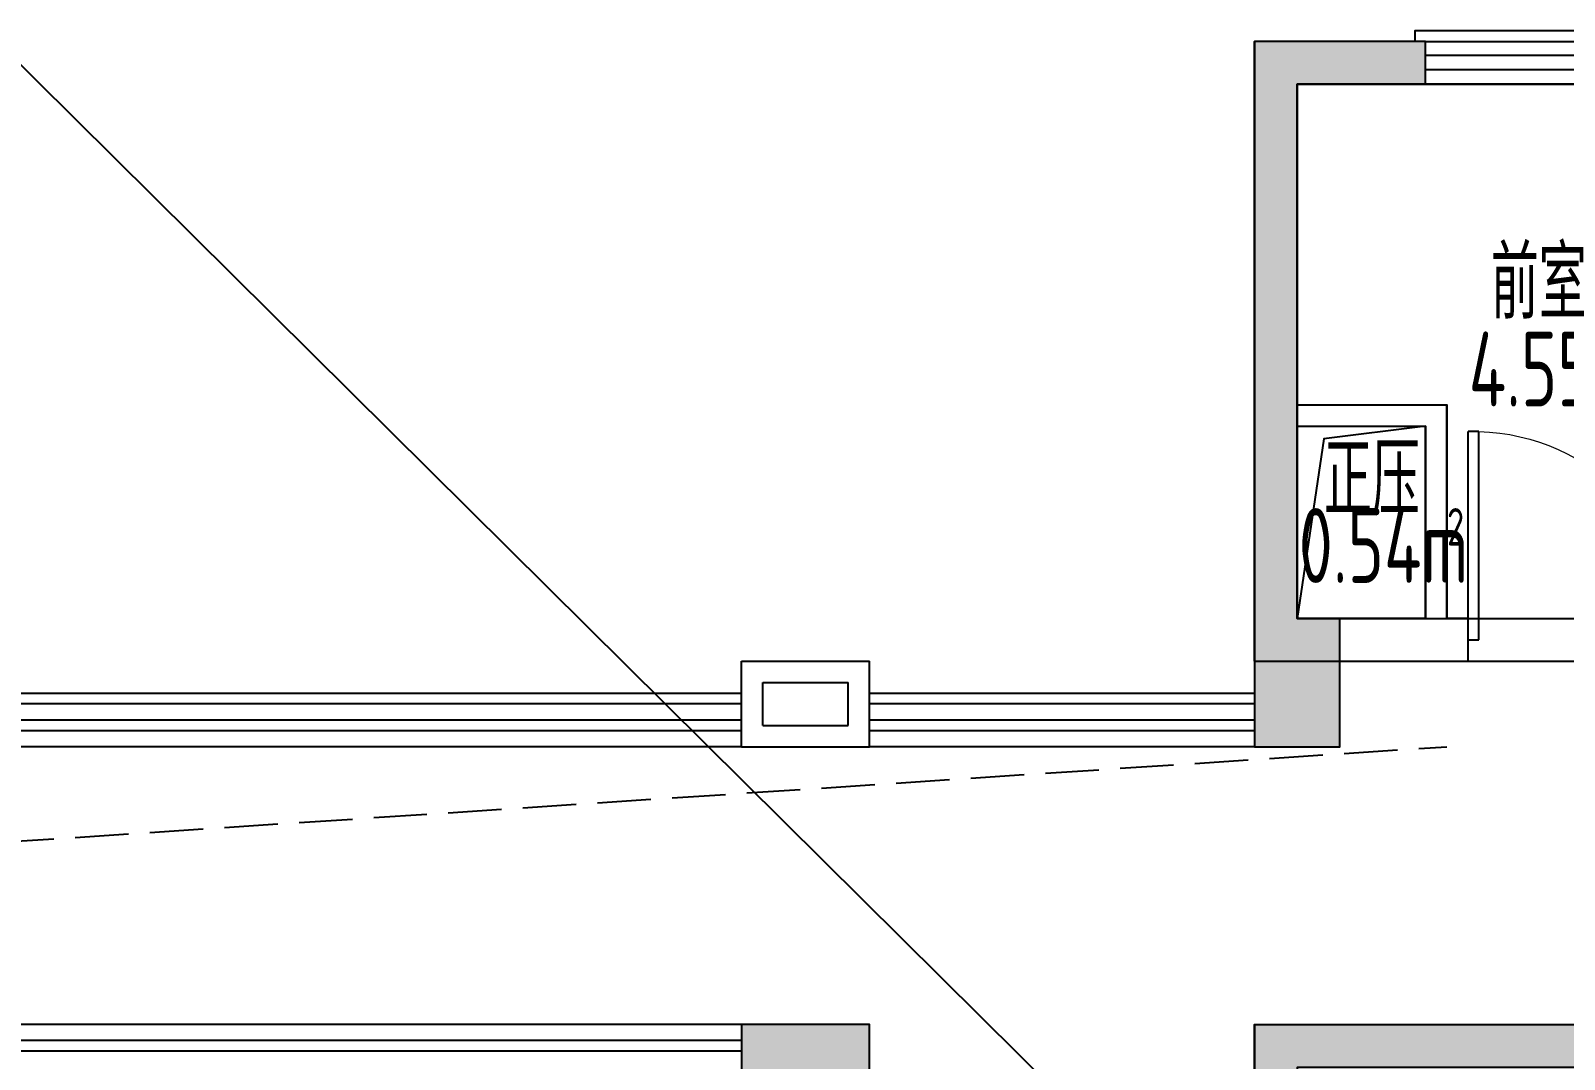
# Model space of a CAD drawing. Extents: x 2378699 to 2462834, y 1041771 to 1211756.
# Drawn here: x 2412711 to 2419886, y 1185887 to 1190699 of the extents above; entities that cross this region are included whole.
import ezdxf

# ---------------------------------------------------------------- set-up
doc = ezdxf.new("R2010")
doc.units = 0
doc.header["$LTSCALE"] = 1000
doc.linetypes.add('DASH', pattern=[0.35, 0.25, -0.1])
doc.layers.get('0').update_dxf_attribs({"linetype": 'CONTINUOUS'})
for name, color, linetype in [('0p-洞填充', 1, 'CONTINUOUS'), ('A-洞口', 105, 'CONTINUOUS'), ('A-疏散距离', 105, 'DASH'), ('A-线脚看线', 9, 'CONTINUOUS'), ('AE-FLOR', 151, 'CONTINUOUS'), ('DOOR_FIRE', 4, 'CONTINUOUS'), ('PUB_HATCH', 8, 'CONTINUOUS'), ('PUB_TEXT', 7, 'CONTINUOUS'), ('WALL', 2, 'CONTINUOUS'), ('WINDOW', 4, 'CONTINUOUS'), ('剪力墙', 6, 'CONTINUOUS'), ('栏杆', 142, 'CONTINUOUS')]:
    doc.layers.add(name, color=color, linetype=linetype)
doc.layers.add('A-area', color=23, linetype='CONTINUOUS', plot=False)
doc.styles.get("Standard").update_dxf_attribs({"font": 'tssdeng.shx', "bigfont": 'tssdchn.shx'})

# ---------------------------------------------------------------- blocks, each defined once
blk = doc.blocks.new('jgjlq030328')
at = {"layer": 'PUB_HATCH'}
for points in [[(-266435, 22211.9), (-266035, 22211.9), (-266035, 22811.9), (-266235, 22811.9), (-266235, 25311.9), (-265635, 25311.9), (-265635, 25511.9), (-266435, 25511.9), (-266435, 22611.9)], [(-268835, 20511.9), (-268235, 20511.9), (-268235, 20911.9), (-268835, 20911.9)], [(-266435, 20211.9), (-266435, 20911.9), (-263935, 20911.9), (-263935, 18411.9), (-266435, 18411.9), (-266435, 19111.9), (-266235, 19111.9), (-266235, 18611.9), (-264135, 18611.9), (-264135, 20711.9), (-266235, 20711.9), (-266235, 20211.9)]]:
    blk.add_hatch(color=256, dxfattribs=at).paths.add_polyline_path(points)
at = {"layer": '剪力墙'}
for points in [[(-266435, 22211.9), (-266035, 22211.9), (-266035, 22811.9), (-266235, 22811.9), (-266235, 25311.9), (-265635, 25311.9), (-265635, 25511.9), (-266435, 25511.9), (-266435, 22611.9)], [(-268835, 20511.9), (-268235, 20511.9), (-268235, 20911.9), (-268835, 20911.9)], [(-266435, 20211.9), (-266435, 20911.9), (-263935, 20911.9), (-263935, 18411.9), (-266435, 18411.9), (-266435, 19111.9), (-266235, 19111.9), (-266235, 18611.9), (-264135, 18611.9), (-264135, 20711.9), (-266235, 20711.9), (-266235, 20211.9)]]:
    blk.add_lwpolyline(points, close=True, dxfattribs=at)
blk = doc.blocks.new('ssxianjiao0329')
at = {"layer": 'A-线脚看线'}
for points in [[(-18063.7, 151998.2), (-18063.7, 152048.2), (-19363.7, 152048.2), (-19363.7, 151998.2)], [(-32413.7, 148948.2), (-22513.7, 148948.2)], [(-21913.7, 148948.2), (-20113.7, 148948.2)]]:
    blk.add_lwpolyline(points, dxfattribs=at)
blk = doc.blocks.new('$DorLib2D$00000001')
for p, q in [((0.45, 0.975), (0.5, 0.975)), ((0.45, 0), (0.45, 0.975)), ((0.5, 0), (0.5, 0.975)), ((0.5, 0), (0.45, 0))]:
    blk.add_line(p, q)
at = {"lineweight": 13}
blk.add_arc((0.475, 0), 0.975, 91.46928, 180, dxfattribs=at)
blk = doc.blocks.new('$TCHSYS$WIN2D')
for p, q in [((-0.5, 0.5), (0.5, 0.5)), ((-0.5, 0.5), (-0.5, -0.5)), ((0.5, 0.5), (0.5, -0.5)), ((0.5, 0.1667), (-0.5, 0.1667)), ((0.5, -0.1667), (-0.5, -0.1667)), ((-0.5, -0.5), (0.5, -0.5))]:
    blk.add_line(p, q)
blk = doc.blocks.new('hhhhxintongqutong0329')
at = {"layer": 'A-area'}
for points in [[(-17813.7, 25082.6), (-19913.7, 25082.6), (-19913.7, 22582.6), (-17813.7, 22582.6)], [(-19913.7, 25082.6), (-19913.7, 23582.6), (-19213.7, 23582.6), (-19213.7, 22582.6), (-17813.7, 22582.6), (-17813.7, 25082.6)], [(-19913.7, 23482.6), (-19313.7, 23482.6), (-19313.7, 22582.6), (-19913.7, 22582.6)]]:
    blk.add_lwpolyline(points, close=True, dxfattribs=at)
at = {"layer": 'A-洞口'}
blk.add_lwpolyline([(-19313.7, 23482.6), (-19789.3, 23423.8), (-19913.6, 22582.6)], dxfattribs=at)
at = {"layer": 'AE-FLOR'}
for points in [[(-22513.7, 22182.6), (-32413.7, 22182.6)], [(-20113.7, 22182.6), (-21913.7, 22182.6)], [(-22513.7, 21982.6), (-32413.7, 21982.6)], [(-20113.7, 21982.6), (-21913.7, 21982.6)], [(-22513.7, 20682.6), (-32413.7, 20682.6)]]:
    blk.add_lwpolyline(points, dxfattribs=at)
at = {"layer": 'DOOR_FIRE'}
blk.add_line((-19113.7, 22382.6), (-18113.7, 22382.6), dxfattribs=at)
at = {"layer": 'WALL'}
for p, q in [((-19313.7, 25282.6), (-20113.7, 25282.6)), ((-20113.7, 23482.6), (-20113.7, 25282.6)), ((-19313.7, 25082.6), (-19313.7, 25282.6)), ((-19913.7, 25082.6), (-19313.7, 25082.6)), ((-19913.7, 23582.6), (-19913.7, 25082.6)), ((-19913.7, 23582.6), (-19213.7, 23582.6)), ((-19213.7, 22582.6), (-19213.7, 23582.6)), ((-20113.7, 22382.6), (-20113.7, 23482.6)), ((-19913.7, 22582.6), (-19913.7, 23482.6)), ((-19913.7, 23482.6), (-19313.7, 23482.6)), ((-19313.7, 22582.6), (-19313.7, 23482.6)), ((-19913.7, 22582.6), (-19313.7, 22582.6)), ((-19113.7, 22582.6), (-19213.7, 22582.6)), ((-19113.7, 22382.6), (-19113.7, 22582.6)), ((-22513.7, 21982.6), (-22513.7, 22382.6)), ((-22513.7, 22382.6), (-21913.7, 22382.6)), ((-21913.7, 21982.6), (-21913.7, 22382.6)), ((-20113.7, 22382.6), (-19313.7, 22382.6)), ((-19313.7, 22382.6), (-19113.7, 22382.6)), ((-22413.7, 22082.6), (-22413.7, 22282.6)), ((-22413.7, 22282.6), (-22013.7, 22282.6)), ((-22013.7, 22082.6), (-22013.7, 22282.6)), ((-22413.7, 22082.6), (-22013.7, 22082.6)), ((-22513.7, 21982.6), (-21913.7, 21982.6)), ((-20113.7, 20682.6), (-17613.7, 20682.6)), ((-20113.7, 20682.6), (-20113.7, 19982.6))]:
    blk.add_line(p, q, dxfattribs=at)
at = {"layer": '栏杆'}
for points in [[(-22513.7, 22107.6), (-32413.7, 22107.6)], [(-20113.7, 22107.6), (-21913.7, 22107.6)], [(-22513.7, 22057.6), (-32413.7, 22057.6)], [(-20113.7, 22057.6), (-21913.7, 22057.6)], [(-22513.7, 20607.6), (-32413.7, 20607.6)], [(-22513.7, 20557.6), (-32413.7, 20557.6)]]:
    blk.add_lwpolyline(points, dxfattribs=at)
at = {"layer": 'DOOR_FIRE', "xscale": -1000, "yscale": 1000, "zscale": 200}
blk.add_blockref('$DorLib2D$00000001', (-18613.7, 22482.6), dxfattribs=at)
at = {"layer": 'WINDOW', "xscale": 1200, "yscale": -200, "zscale": 1200}
blk.add_blockref('$TCHSYS$WIN2D', (-18713.7, 25182.6), dxfattribs=at)
at = {"layer": 'PUB_TEXT', "width": 0.7}
for s, height, p in [('前室', 337.59, (-19008, 23984.2)), ('4.55m', 350, (-19111.4, 23574.5)), ('正压', 337.59, (-19788.3, 23063.2)), ('0.54m', 350, (-19906.7, 22749)), ('2', 175, (-19212.5, 22924))]:
    blk.add_text(s, height=height, dxfattribs=at).set_placement(p)

msp = doc.modelspace()

# ---------------------------------------------------------------- linework, layer by layer
at = {"layer": '0p-洞填充'}
msp.add_xline((2326194.3, 1276250.7), (0.71021575, -0.70398408), dxfattribs=at)
at = {"layer": 'A-疏散距离'}
msp.add_lwpolyline([(2399636, 1180749.2), (2401044.6, 1186140.5), (2419336, 1187349.2)], dxfattribs=at)

# ---------------------------------------------------------------- block references
for name, p in [('ssxianjiao0329', (2438549.7, 1038651)), ('hhhhxintongqutong0329', (2438549.7, 1165366.6))]:
    msp.add_blockref(name, p)
at = {"layer": '剪力墙'}
msp.add_blockref('jgjlq030328', (2684871, 1165137.3, 0), dxfattribs=at)

doc.saveas('drawing.dxf')
